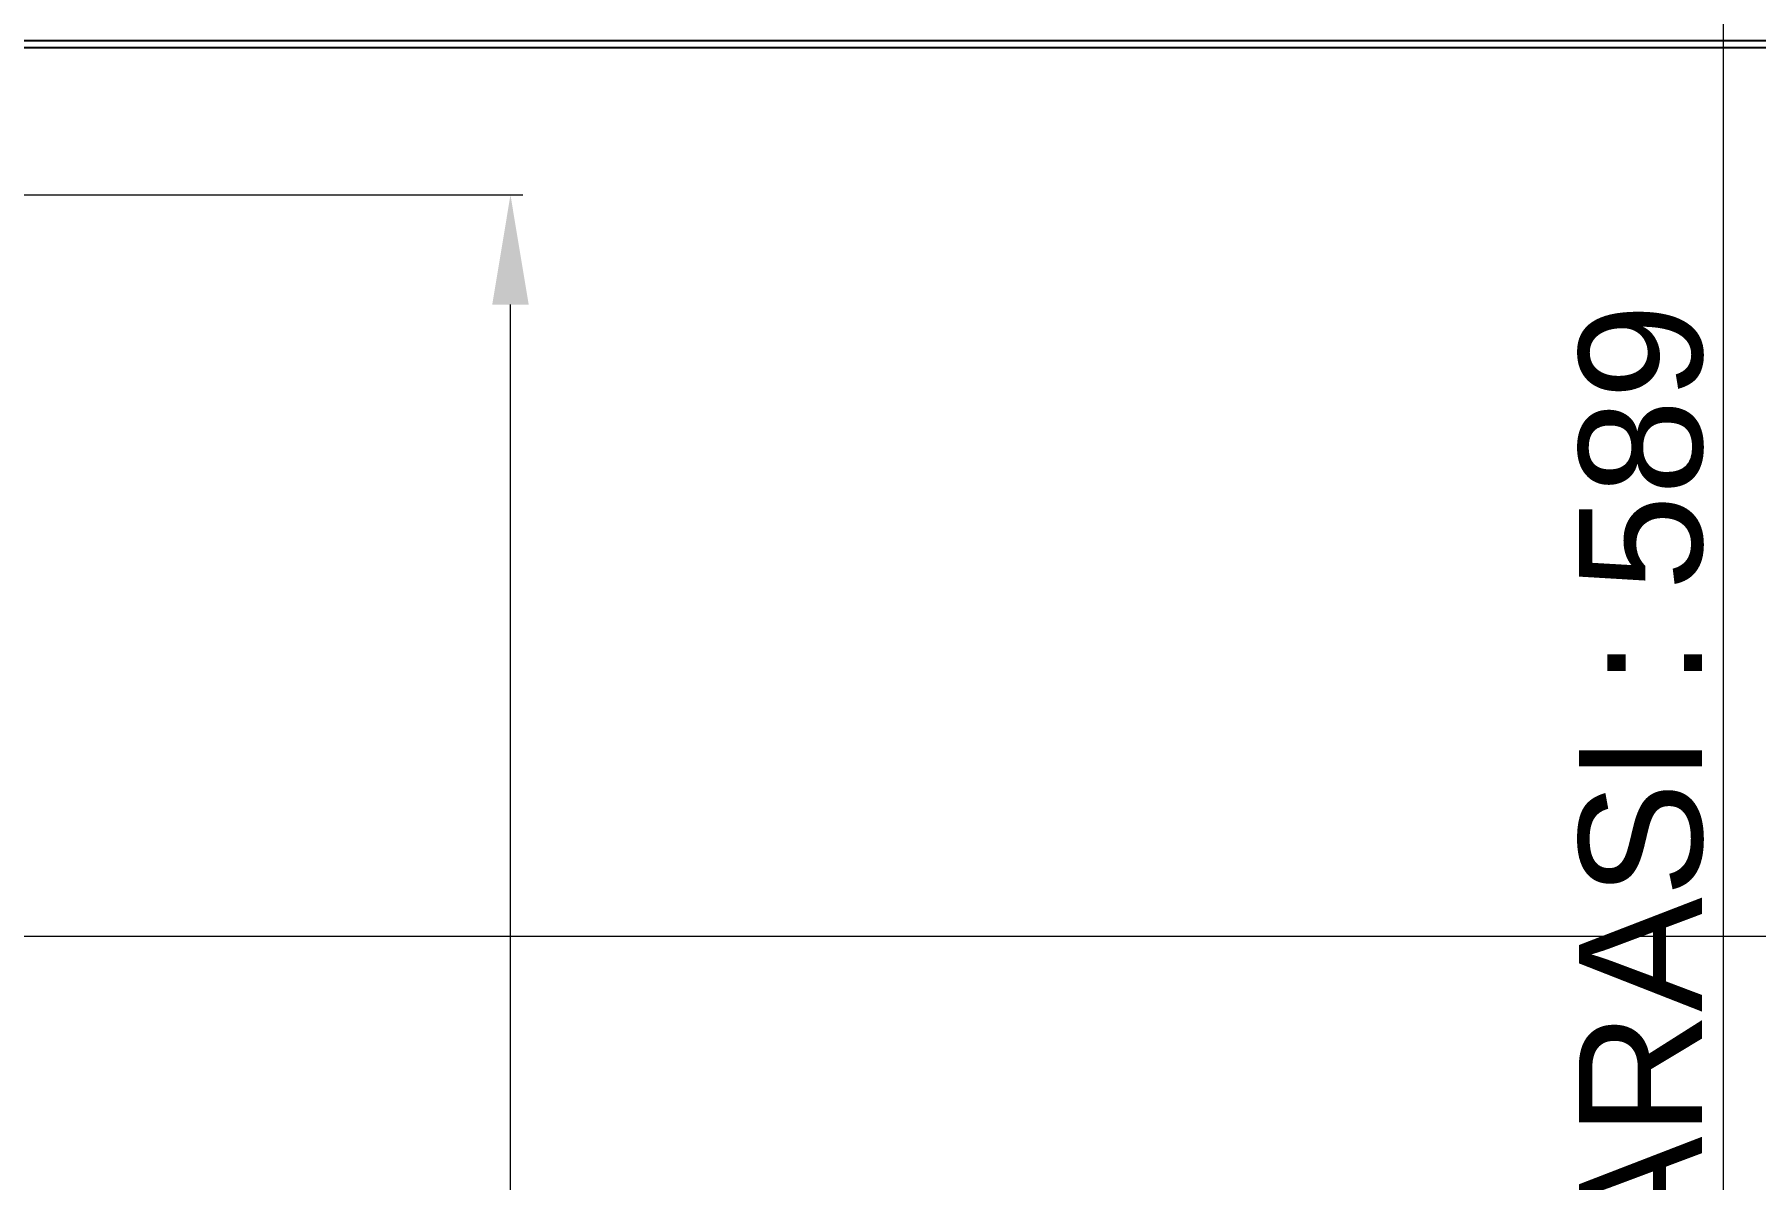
# Model space of a CAD drawing. Header units: centimetres. Extents: x 470464 to 524273, y 49611 to 59074.
# Drawn here: x 504206.1 to 504407.2, y 50392.1 to 50525.9 of the extents above; entities that cross this region are included whole.
import ezdxf

# ---------------------------------------------------------------- set-up
doc = ezdxf.new("R2010")
doc.units = ezdxf.units.CM
doc.header["$MEASUREMENT"] = 0
doc.layers.add('A-ANNO-REVC-01', color=1, linetype='Continuous', lineweight=15, true_color=0xff0000, plot=False)
doc.layers.add('vinç', color=7, linetype='Continuous')
doc.styles.add('BARIŞ BABUR-3', font='arial.ttf')
doc.dimstyles.new('AAA_A4 BVS STANDART', dxfattribs={"dimscale": 12, "dimtxt": 1.8, "dimasz": 1.6, "dimexe": 0.18, "dimexo": 0.0625, "dimgap": 0.09, "dimtad": 1, "dimtoh": 1, "dimdec": 0, "dimzin": 9, "dimdsep": 46, "dimtxsty": 'BARIŞ BABUR-3', "dimcen": 0.09, "dimclrd": 1, "dimclre": 1, "dimclrt": 2, "dimadec": 0, "dimazin": 0, "dimtfac": 1, "dimtdec": 0, "dimtofl": 0, "dimtmove": 0, "dimatfit": 3, "dimfxl": 1, "dimtolj": 1, "dimtzin": 0, "dimlwd": 9, "dimlwe": 9, "dimarcsym": 0})

# ---------------------------------------------------------------- blocks, each defined once
blk = doc.blocks.new('*D139')
at = {"layer": 'A-ANNO-REVC-01', "color": 1, "lineweight": 9, "transparency": 16777216}
for p, q in [((416786.46, 68765.86), (416786.46, 68639.11)), ((417986.46, 68765.86), (417986.46, 68639.11)), ((417973.66, 68640.55), (416799.26, 68640.55))]:
    blk.add_line(p, q, dxfattribs=at)
at = {"layer": 'A-ANNO-REVC-01', "color": 1, "transparency": 16777216}
for points in [[(416799.26, 68642.69), (416799.26, 68638.42), (416786.46, 68640.55)], [(417973.66, 68642.69), (417973.66, 68638.42), (417986.46, 68640.55)]]:
    blk.add_solid(points, dxfattribs=at)
at = {"layer": 'Defpoints', "color": 0, "transparency": 16777216}
for p in [(416786.46, 68766.36), (417986.46, 68766.36), (416786.46, 68640.55)]:
    blk.add_point(p, dxfattribs=at)
at = {"layer": 'A-ANNO-REVC-01', "color": 2, "transparency": 16777216, "insert": (417386.46, 68648.72), "char_height": 14.4, "attachment_point": 5, "style": 'BARIŞ BABUR-3'}
blk.add_mtext('\\A1;RAY AKSI : 1200', dxfattribs=at)
blk = doc.blocks.new('*D144')
at = {"layer": 'A-ANNO-REVC-01', "color": 1, "lineweight": 9, "transparency": 16777216}
for p, q in [((416801.96, 68727.16), (416944.75, 68727.16)), ((416943.31, 68329.96), (416943.31, 68714.36)), ((416793.36, 68317.16), (416944.75, 68317.16))]:
    blk.add_line(p, q, dxfattribs=at)
at = {"layer": 'A-ANNO-REVC-01', "color": 1, "transparency": 16777216}
for points in [[(416941.18, 68714.36), (416945.44, 68714.36), (416943.31, 68727.16)], [(416941.18, 68329.96), (416945.44, 68329.96), (416943.31, 68317.16)]]:
    blk.add_solid(points, dxfattribs=at)
at = {"layer": 'Defpoints', "color": 0, "transparency": 16777216}
for p in [(416801.46, 68727.16), (416943.31, 68727.16), (416792.86, 68317.16)]:
    blk.add_point(p, dxfattribs=at)
at = {"layer": 'A-ANNO-REVC-01', "color": 2, "transparency": 16777216, "insert": (416935.24, 68522.16), "char_height": 14.4, "attachment_point": 5, "rotation": 90, "style": 'BARIŞ BABUR-3'}
blk.add_mtext('\\A1;410', dxfattribs=at)
blk = doc.blocks.new('*D147')
at = {"layer": 'A-ANNO-REVC-01', "color": 1, "lineweight": 9, "transparency": 16777216}
for p, q in [((417073.79, 68907.16), (417086.46, 68907.16)), ((417085.02, 68330.96), (417085.02, 68894.36)), ((417069.53, 68318.16), (417086.46, 68318.16))]:
    blk.add_line(p, q, dxfattribs=at)
at = {"layer": 'A-ANNO-REVC-01', "color": 1, "transparency": 16777216}
for points in [[(417082.89, 68894.36), (417087.15, 68894.36), (417085.02, 68907.16)], [(417082.89, 68330.96), (417087.15, 68330.96), (417085.02, 68318.16)]]:
    blk.add_solid(points, dxfattribs=at)
at = {"layer": 'Defpoints', "color": 0, "transparency": 16777216}
for p in [(417073.29, 68907.16), (417085.02, 68907.16), (417069.03, 68318.16)]:
    blk.add_point(p, dxfattribs=at)
at = {"layer": 'A-ANNO-REVC-01', "color": 2, "transparency": 16777216, "insert": (417075.44, 68575.31), "char_height": 14.4, "attachment_point": 5, "rotation": 90, "style": 'BARIŞ BABUR-3'}
blk.add_mtext('\\A1;ZEMİN ve TAVAN ARASI : 589', dxfattribs=at)
blk = doc.blocks.new('hfgdtnyrmuntyr')
at = {"layer": 'vinç', "color": 2}
for p, q in [((417929.38, 68148.36), (416843.54, 68148.36)), ((417929.16, 68149.16), (416843.76, 68149.16))]:
    blk.add_line(p, q, dxfattribs=at)
blk = doc.blocks.new('lkjşlkjkloıjljikşlklş')
at = {"layer": 'vinç', "color": 2}
blk.add_blockref('hfgdtnyrmuntyr', (0, 666), dxfattribs=at)
blk = doc.blocks.new('DHSETSRDJFDS')
at = {"layer": 'vinç', "color": 2}
blk.add_blockref('lkjşlkjkloıjljikşlklş', (0, -70), dxfattribs=at)
at = {"layer": 'A-ANNO-REVC-01', "color": 6}
dim = blk.add_linear_dim(base=(417085.02, 68907.16), p1=(417069.03, 68318.16), p2=(417073.29, 68907.16), angle=90, text='ZEMİN ve TAVAN ARASI : <>', dimstyle='AAA_A4 BVS STANDART', override={"dimscale": 8, "dimtxsty": 'BARIŞ BABUR-3'}, dxfattribs=at)
dim.commit()
dim.dimension.update_dxf_attribs({"geometry": '*D147', "text_midpoint": (417085.02, 68575.31), "dimtype": 128})
dim = blk.add_linear_dim(base=(416786.46, 68640.55), p1=(417986.46, 68766.36), p2=(416786.46, 68766.36), text='RAY AKSI : <>', dimstyle='AAA_A4 BVS STANDART', override={"dimscale": 8}, dxfattribs=at)
dim.commit()
dim.dimension.update_dxf_attribs({"geometry": '*D139', "text_midpoint": (417386.46, 68648.72)})
dim = blk.add_linear_dim(base=(416943.31, 68727.16), p1=(416792.86, 68317.16), p2=(416801.46, 68727.16), angle=90, dimstyle='AAA_A4 BVS STANDART', override={"dimscale": 8}, dxfattribs=at)
dim.commit()
dim.dimension.update_dxf_attribs({"geometry": '*D144', "text_midpoint": (416935.24, 68522.16)})

msp = doc.modelspace()

# ---------------------------------------------------------------- block references
at = {"layer": 'vinç', "color": 0}
msp.add_blockref('DHSETSRDJFDS', (87318.43, -18220.05), dxfattribs=at)

doc.saveas('drawing.dxf')
